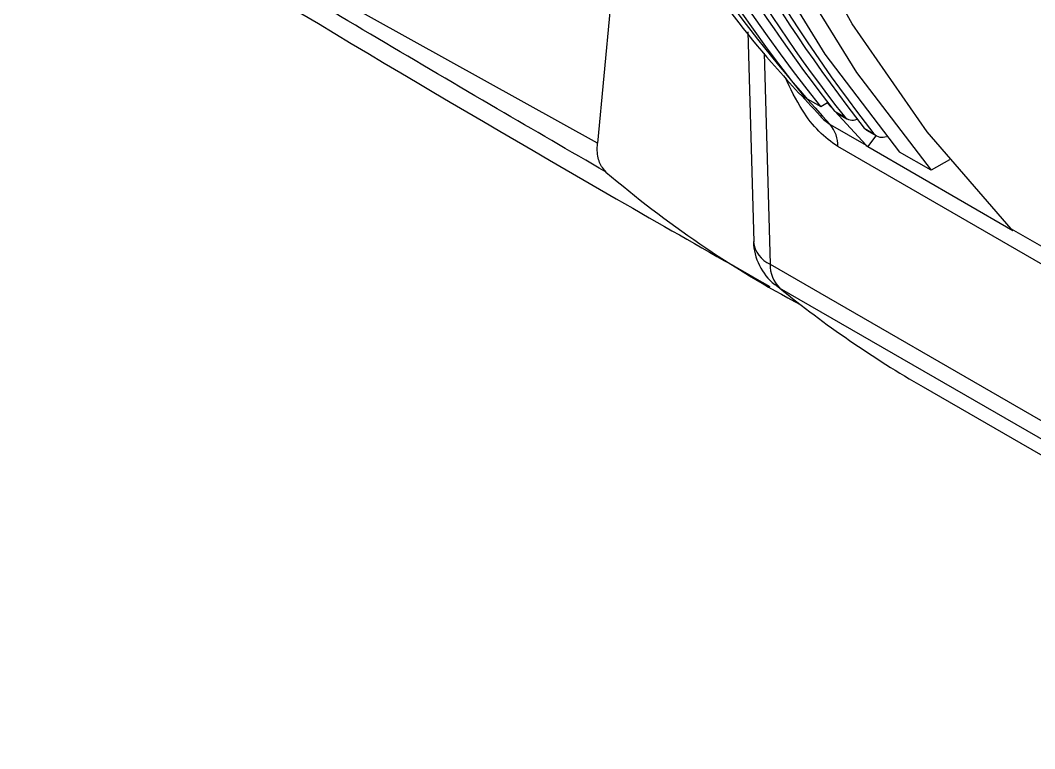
# Model space of a CAD drawing. Extents: x 17.1 to 113.1, y 3.8 to 84.5.
# Drawn here: x 23.883 to 24.974, y 63.014 to 63.797 of the extents above; entities that cross this region are included whole.
import ezdxf

# ---------------------------------------------------------------- set-up
doc = ezdxf.new("R2010")
doc.units = 0
doc.header["$MEASUREMENT"] = 0
doc.layers.add('OBJECT', color=7, linetype='CONTINUOUS')

msp = doc.modelspace()

# ---------------------------------------------------------------- linework, layer by layer
at = {"layer": 'OBJECT'}
for p, q in [((24.5037, 63.6652), (23.8832, 64.0096)), ((24.5172, 63.8099), (24.5037, 63.6652)), ((24.6652, 63.7847), (24.6717, 63.5591)), ((24.6828, 63.7619), (24.6893, 63.535)), ((24.7265, 63.7143), (24.7435, 63.7045)), ((24.7435, 63.7045), (24.7509, 63.7088)), ((24.7925, 63.663), (24.7505, 63.7085)), ((24.7584, 63.6997), (24.7689, 63.6937)), ((24.7612, 63.6974), (24.7717, 63.6913)), ((24.7537, 63.6854), (24.7925, 63.663)), ((24.7901, 63.6814), (24.8007, 63.6753)), ((24.7929, 63.679), (24.8035, 63.673)), ((24.7942, 63.6612), (24.8031, 63.6732)), ((25.3606, 63.3159), (24.7619, 63.6615)), ((24.7942, 63.6612), (24.7925, 63.663)), ((24.7941, 63.6611), (24.7942, 63.6612)), ((24.9501, 63.571), (24.7941, 63.6611)), ((24.8621, 63.636), (24.8282, 63.6556)), ((24.8819, 63.6474), (24.8621, 63.636)), ((24.9484, 63.573), (25.3523, 63.3398)), ((24.6893, 63.535), (25.3632, 63.146)), ((24.6994, 63.5094), (24.6941, 63.5131)), ((25.3733, 63.1204), (24.6994, 63.5094)), ((24.8537, 63.4031), (25.5275, 63.0141))]:
    msp.add_line(p, q, dxfattribs=at)
at = {"layer": 'OBJECT', "flags": 128}
for points in [[(24.8282, 66.6768), (24.7481, 66.4789), (24.6766, 66.2804), (24.614, 66.082), (24.5606, 65.8846), (24.5166, 65.689), (24.4822, 65.496), (24.4575, 65.3065), (24.4427, 65.1211), (24.4377, 64.9407), (24.4427, 64.7661), (24.4575, 64.5979), (24.4822, 64.4368), (24.5166, 64.2836), (24.5606, 64.1388), (24.614, 64.003), (24.6766, 63.8769), (24.7481, 63.7609), (24.8282, 63.6556)], [(24.8621, 66.6572), (24.782, 66.4593), (24.7105, 66.2608), (24.6479, 66.0624), (24.5945, 65.865), (24.5505, 65.6694), (24.5161, 65.4764), (24.4915, 65.2869), (24.4766, 65.1015), (24.4717, 64.9212), (24.4766, 64.7465), (24.4915, 64.5783), (24.5161, 64.4172), (24.5505, 64.264), (24.5945, 64.1192), (24.6479, 63.9834), (24.7105, 63.8573), (24.782, 63.7413), (24.8621, 63.636)], [(24.9484, 63.573), (24.858, 63.6772), (24.7772, 63.7936), (24.7062, 63.9218), (24.6454, 64.061), (24.5951, 64.2107), (24.5555, 64.3702), (24.5268, 64.5386), (24.5091, 64.7152), (24.5026, 64.8993)], [(24.7612, 63.6974), (24.76, 63.6982), (24.7584, 63.6997)], [(24.7929, 63.679), (24.7917, 63.6799), (24.7901, 63.6814)]]:
    msp.add_lwpolyline(points, dxfattribs=at)
at = {"layer": 'OBJECT'}
for centre, radius, start, end in [((26.1555, 64.7484), 1.7328, 186.0325, 218.0071), ((26.1685, 64.7438), 1.7357, 185.8307, 217.9959), ((26.1254, 64.7553), 1.7225, 186.7786, 218.0485), ((26.0929, 64.7481), 1.6971, 188.6591, 218.1526), ((26.0253, 64.7338), 1.644, 192.2284, 218.7639), ((25.9999, 64.7384), 1.6341, 193.0374, 218.8084), ((25.8958, 64.736), 1.5519, 194.248, 222.6115), ((24.7273, 63.6629), 0.0346, 357.5778, 40.3881), ((24.7778, 63.7021), 0.0122, 223.5641, 292.4379), ((24.8095, 63.6837), 0.0122, 223.5641, 292.4379), ((25.2759, 64.5282), 1.1755, 229.5182, 241.9051), ((24.7332, 63.5612), 0.062, 181.6793, 230.8962), ((24.7018, 63.5633), 0.0309, 187.8614, 246.2029), ((24.7221, 63.5331), 0.0328, 176.702, 226.3597), ((25.4435, 64.424), 1.1791, 230.8731, 239.9873)]:
    msp.add_arc(centre, radius, start, end, dxfattribs=at)
for centre, major_axis, ratio, start_param, end_param in [((24.744, 63.6203), (0.0494, 0.0416), 0.566339, 6.253736, 6.322734), ((24.9256, 63.5155), (0.0134, 0.0629), 0.501611, 5.890297, 5.959295)]:
    msp.add_ellipse(centre, major_axis=major_axis, ratio=ratio, start_param=start_param, end_param=end_param, dxfattribs=at)
for points, knots in [([(24.3827, 64.3454), (24.3827, 64.3453), (24.3948, 64.2974), (24.4268, 64.2085), (24.4795, 64.0799), (24.5415, 63.9609), (24.6115, 63.851), (24.6791, 63.7626), (24.7253, 63.7135), (24.743, 63.6946)], [0, 0, 0, 0, 0.00022, 0.178779, 0.357104, 0.535096, 0.712656, 0.889705, 1, 1, 1, 1]), ([(24.5128, 63.6341), (24.4739, 63.6567), (24.3925, 63.7039), (24.2677, 63.7774), (24.1401, 63.8535), (24.0119, 63.9309), (23.9266, 63.983), (23.8832, 64.0096)], [0, 0, 0, 0, 0.187145, 0.391348, 0.595125, 0.793954, 1, 1, 1, 1]), ([(23.9618, 63.9416), (23.972, 63.9353), (24.169, 63.8128), (24.4112, 63.669), (24.6455, 63.5357), (24.6887, 63.5112)], [0, 0, 0, 0, 0.042638, 0.823799, 1, 1, 1, 1]), ([(24.7619, 63.6615), (24.755, 63.6665), (24.7412, 63.6765), (24.7209, 63.7031), (24.711, 63.7238), (24.7053, 63.7358)], [0, 0, 0, 0, 0.297449, 0.592559, 1, 1, 1, 1]), ([(24.7428, 63.6944), (24.7445, 63.6927), (24.7481, 63.689), (24.7518, 63.6866), (24.7537, 63.6854)], [0, 0, 0, 0, 0.487546, 1, 1, 1, 1]), ([(24.5128, 63.6341), (24.5102, 63.6372), (24.5049, 63.6434), (24.5031, 63.6555), (24.5035, 63.6632), (24.5037, 63.6652)], [0, 0, 0, 0, 0.425026, 0.850044, 1, 1, 1, 1])]:
    msp.add_open_spline(points, degree=3, knots=knots, dxfattribs=at)

doc.saveas('drawing.dxf')
